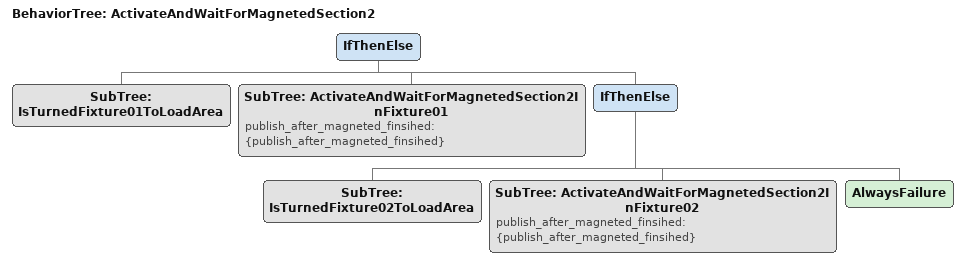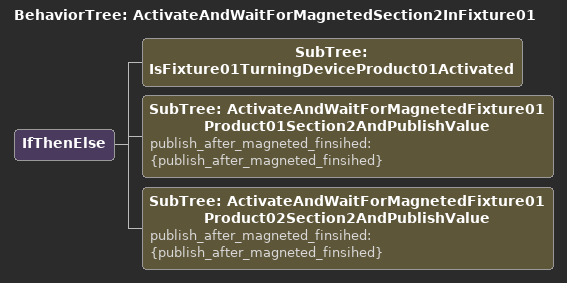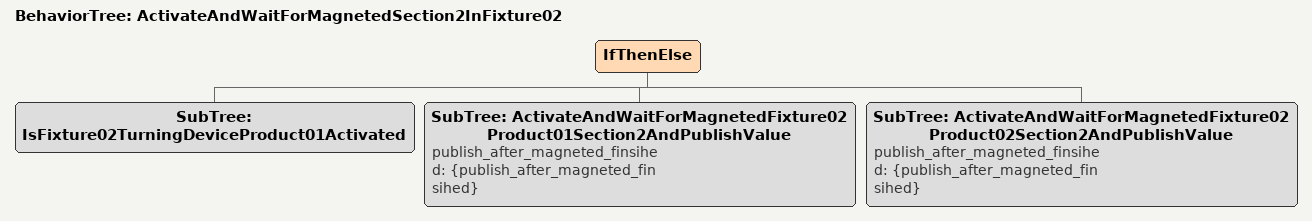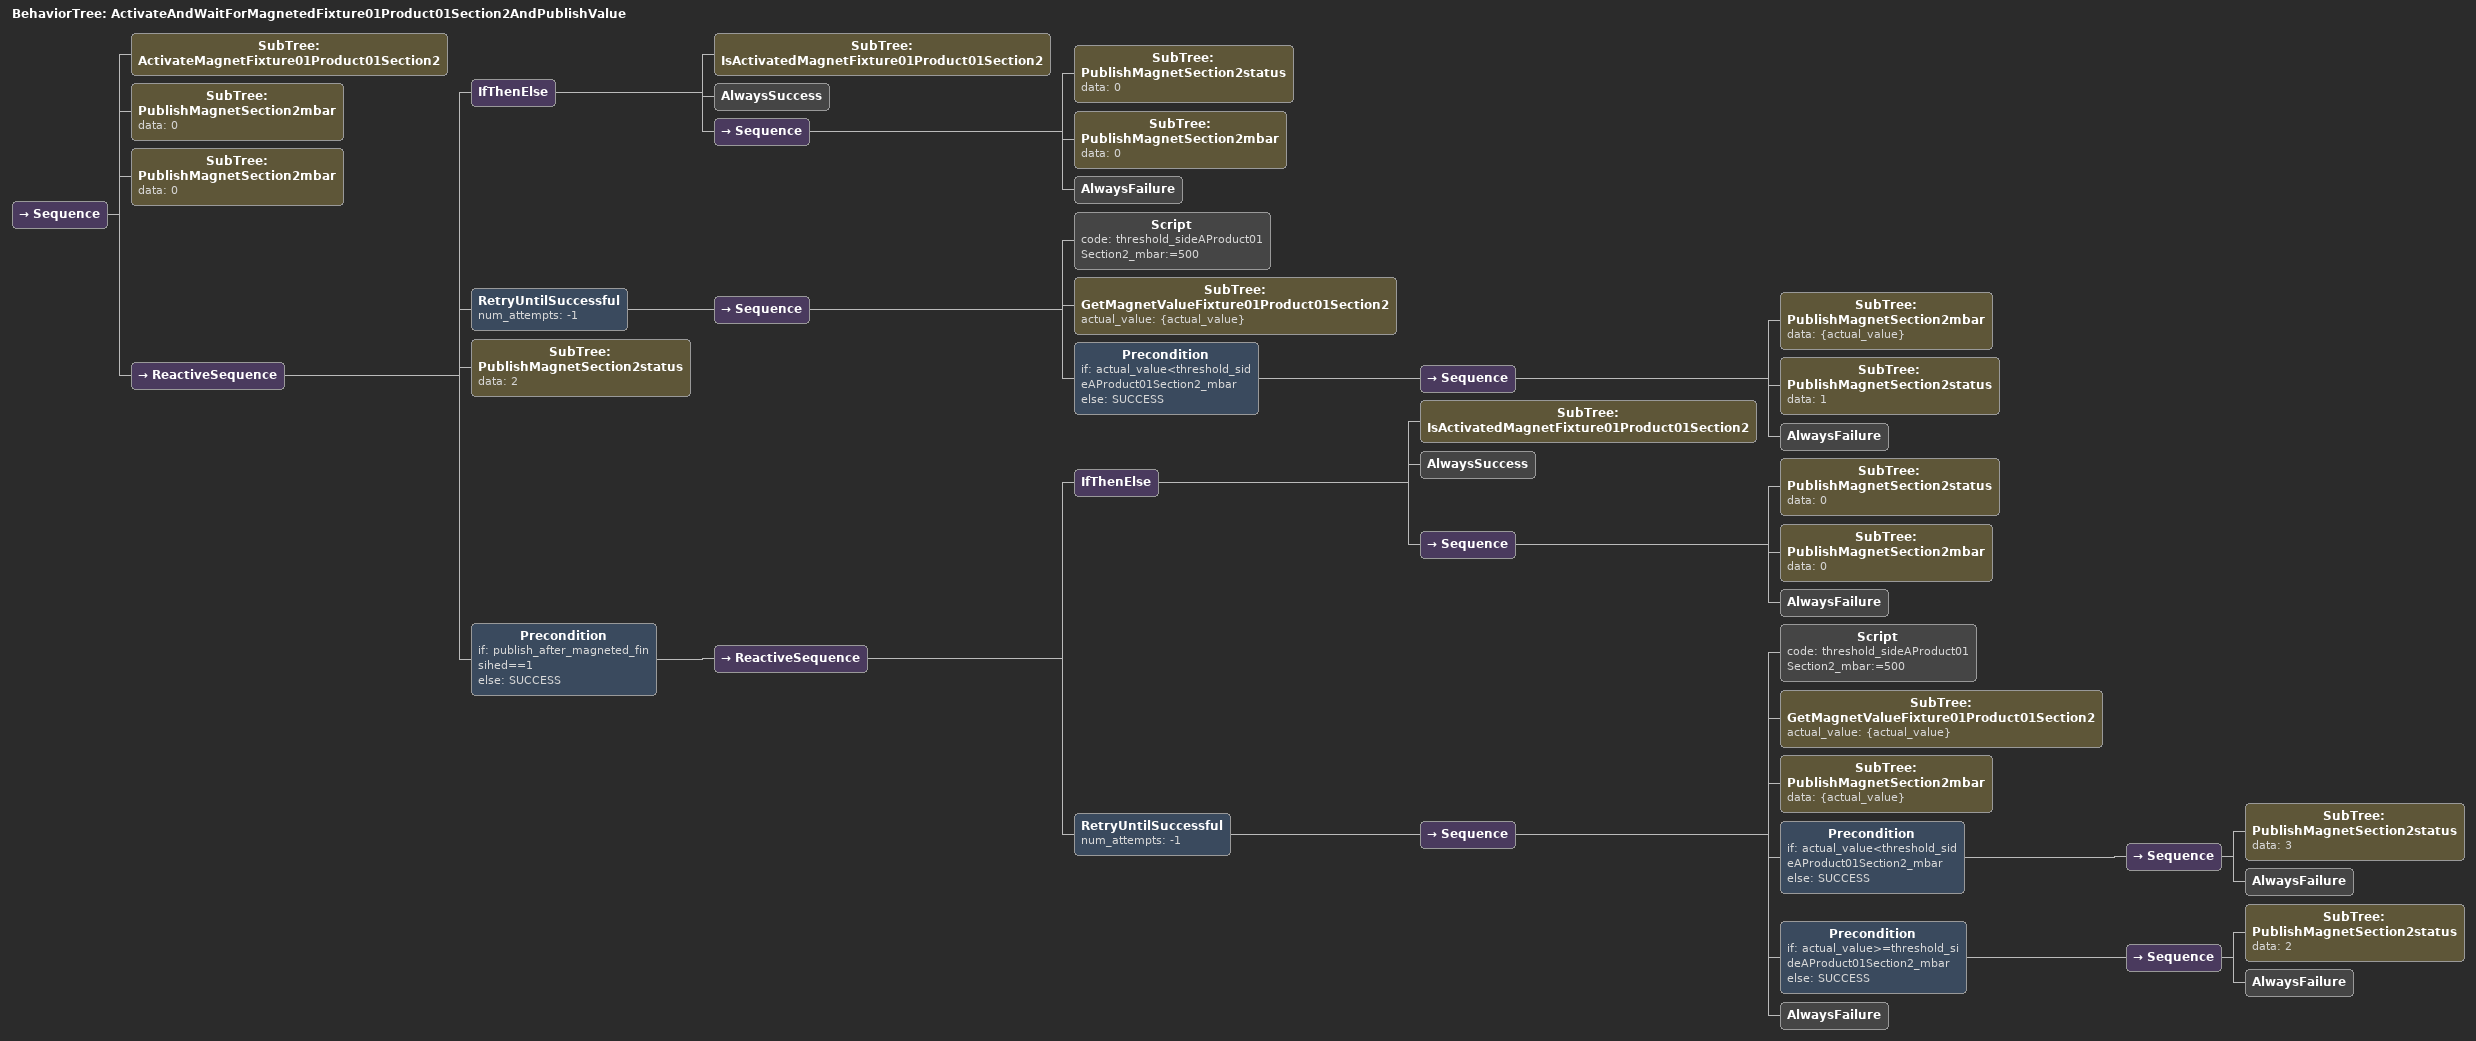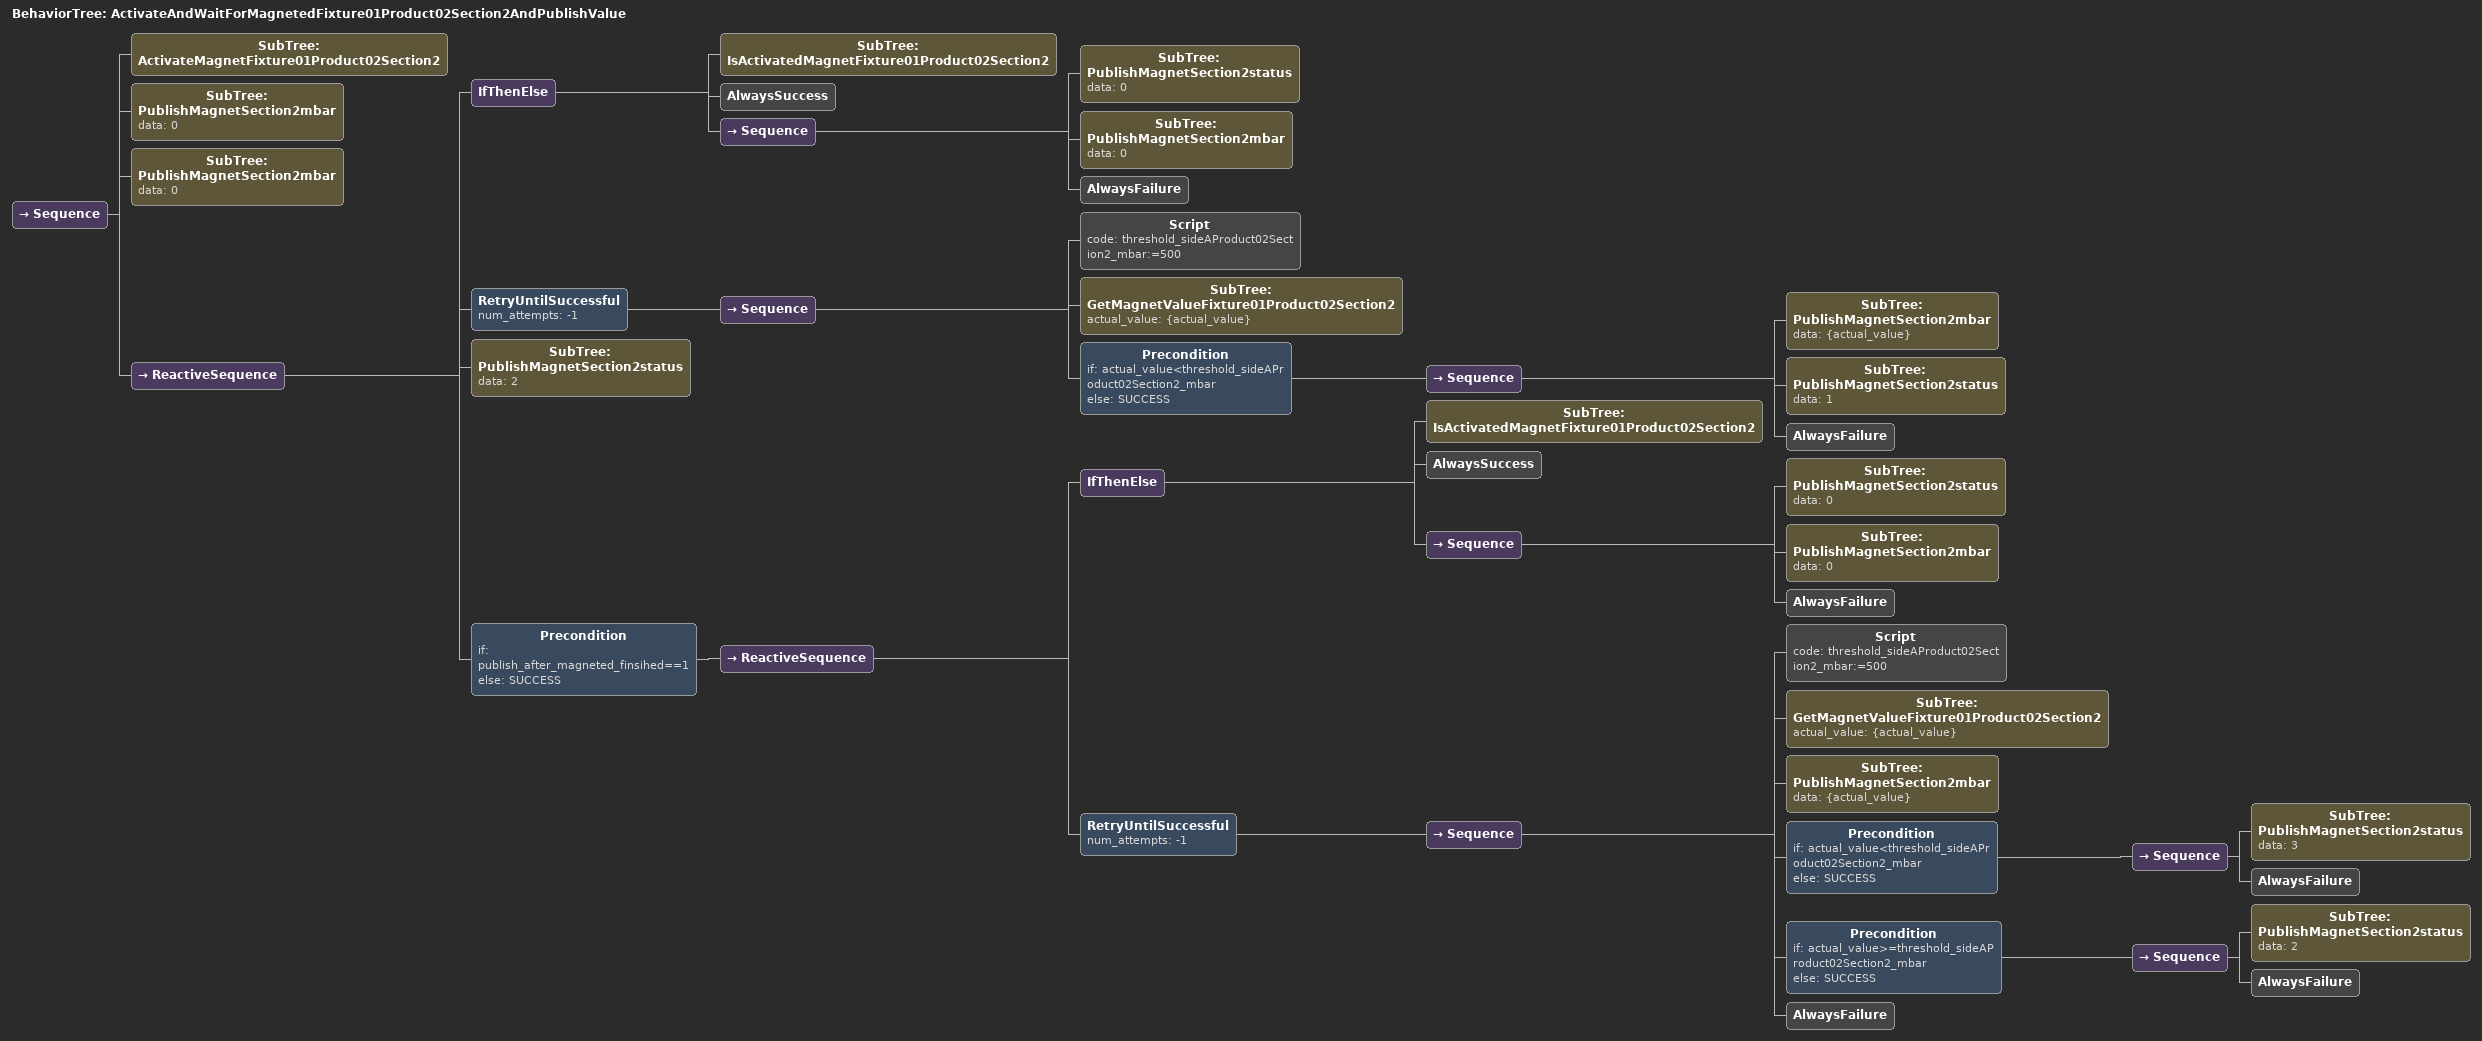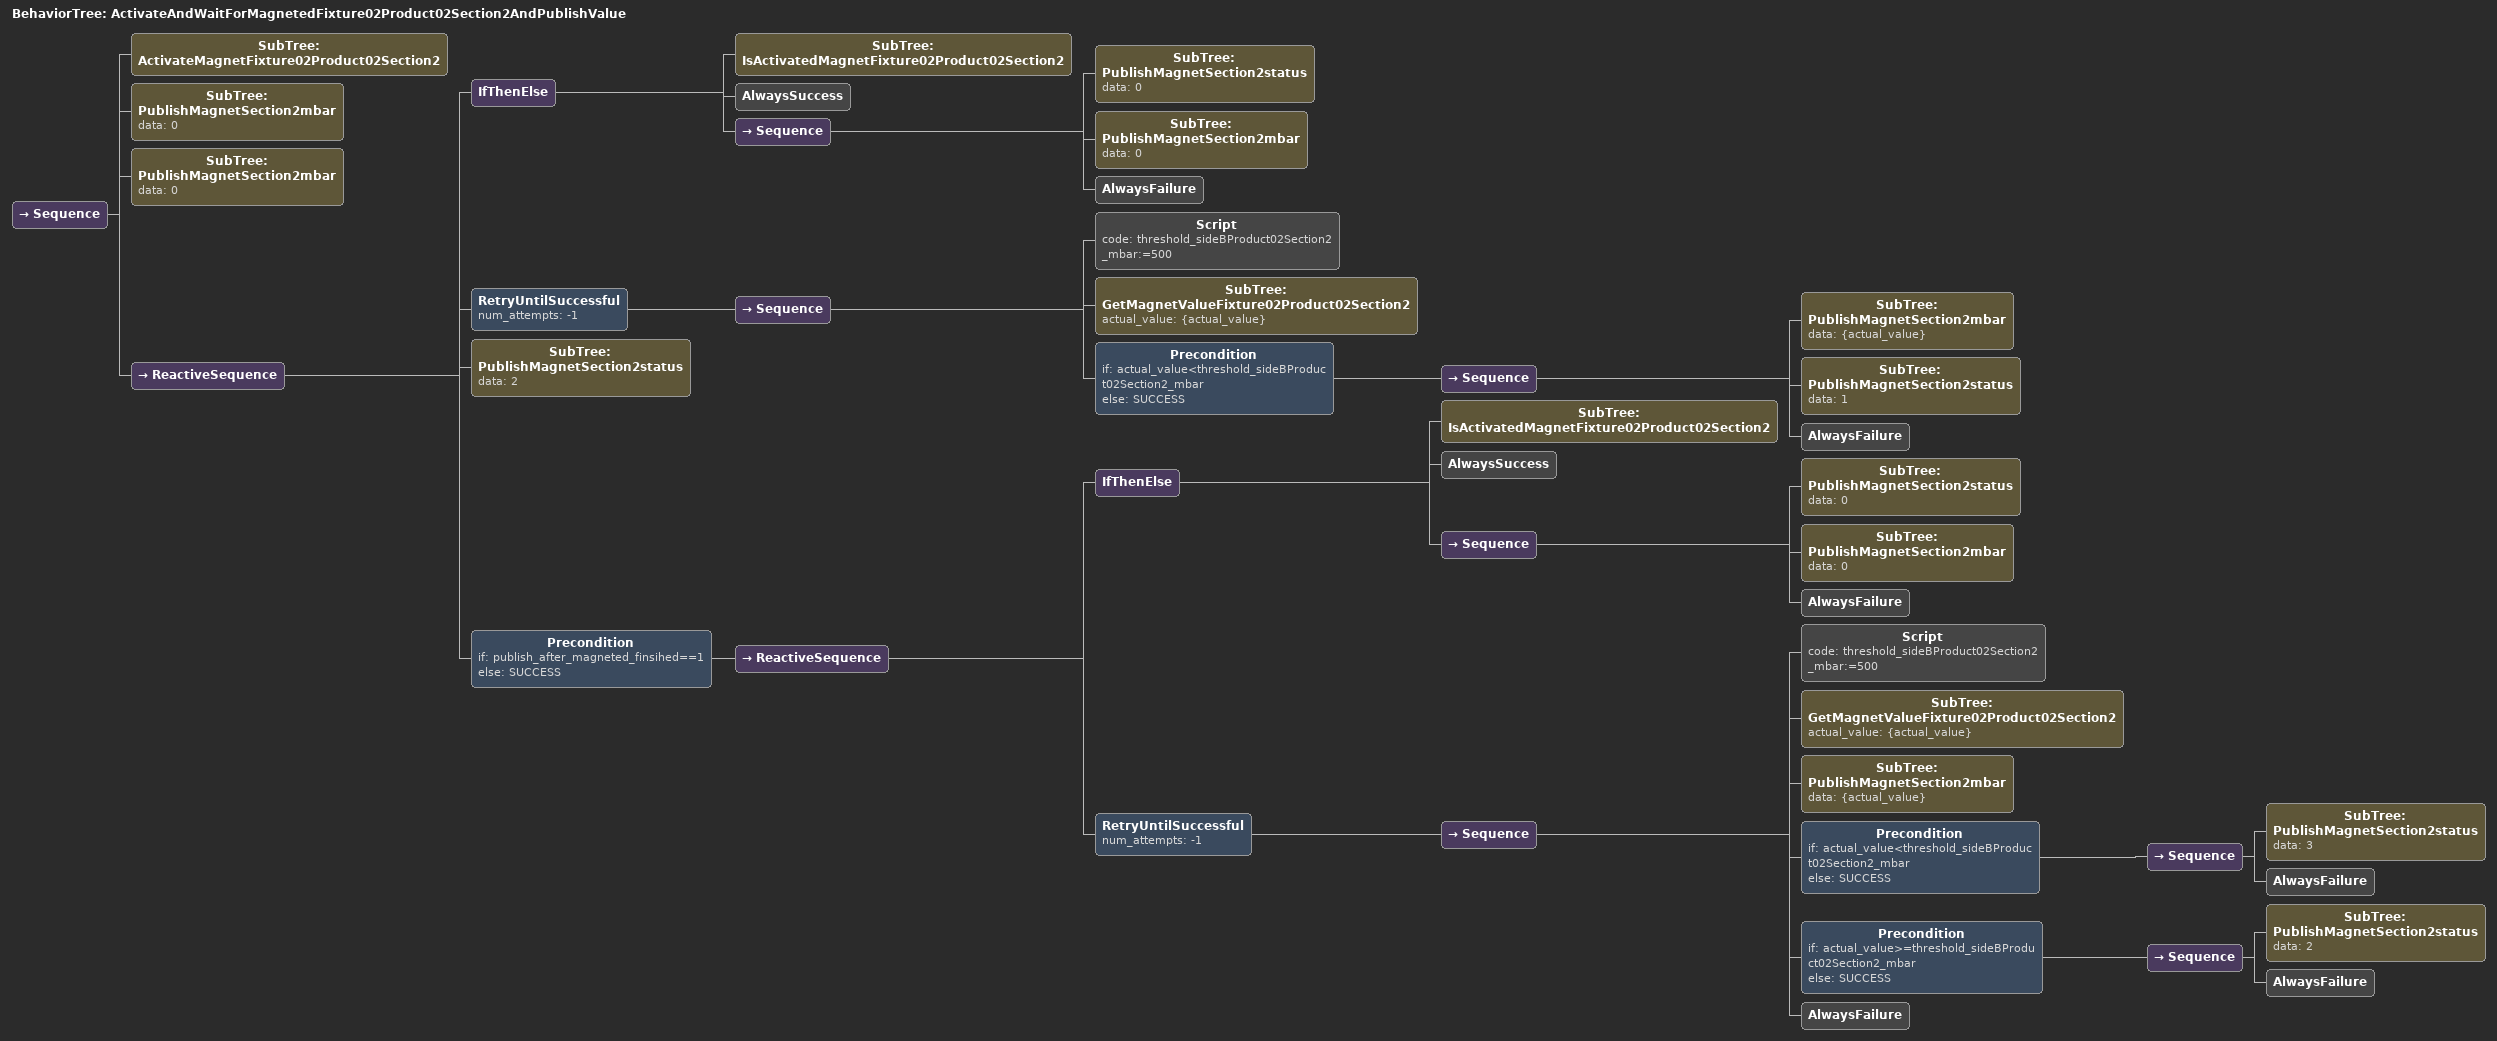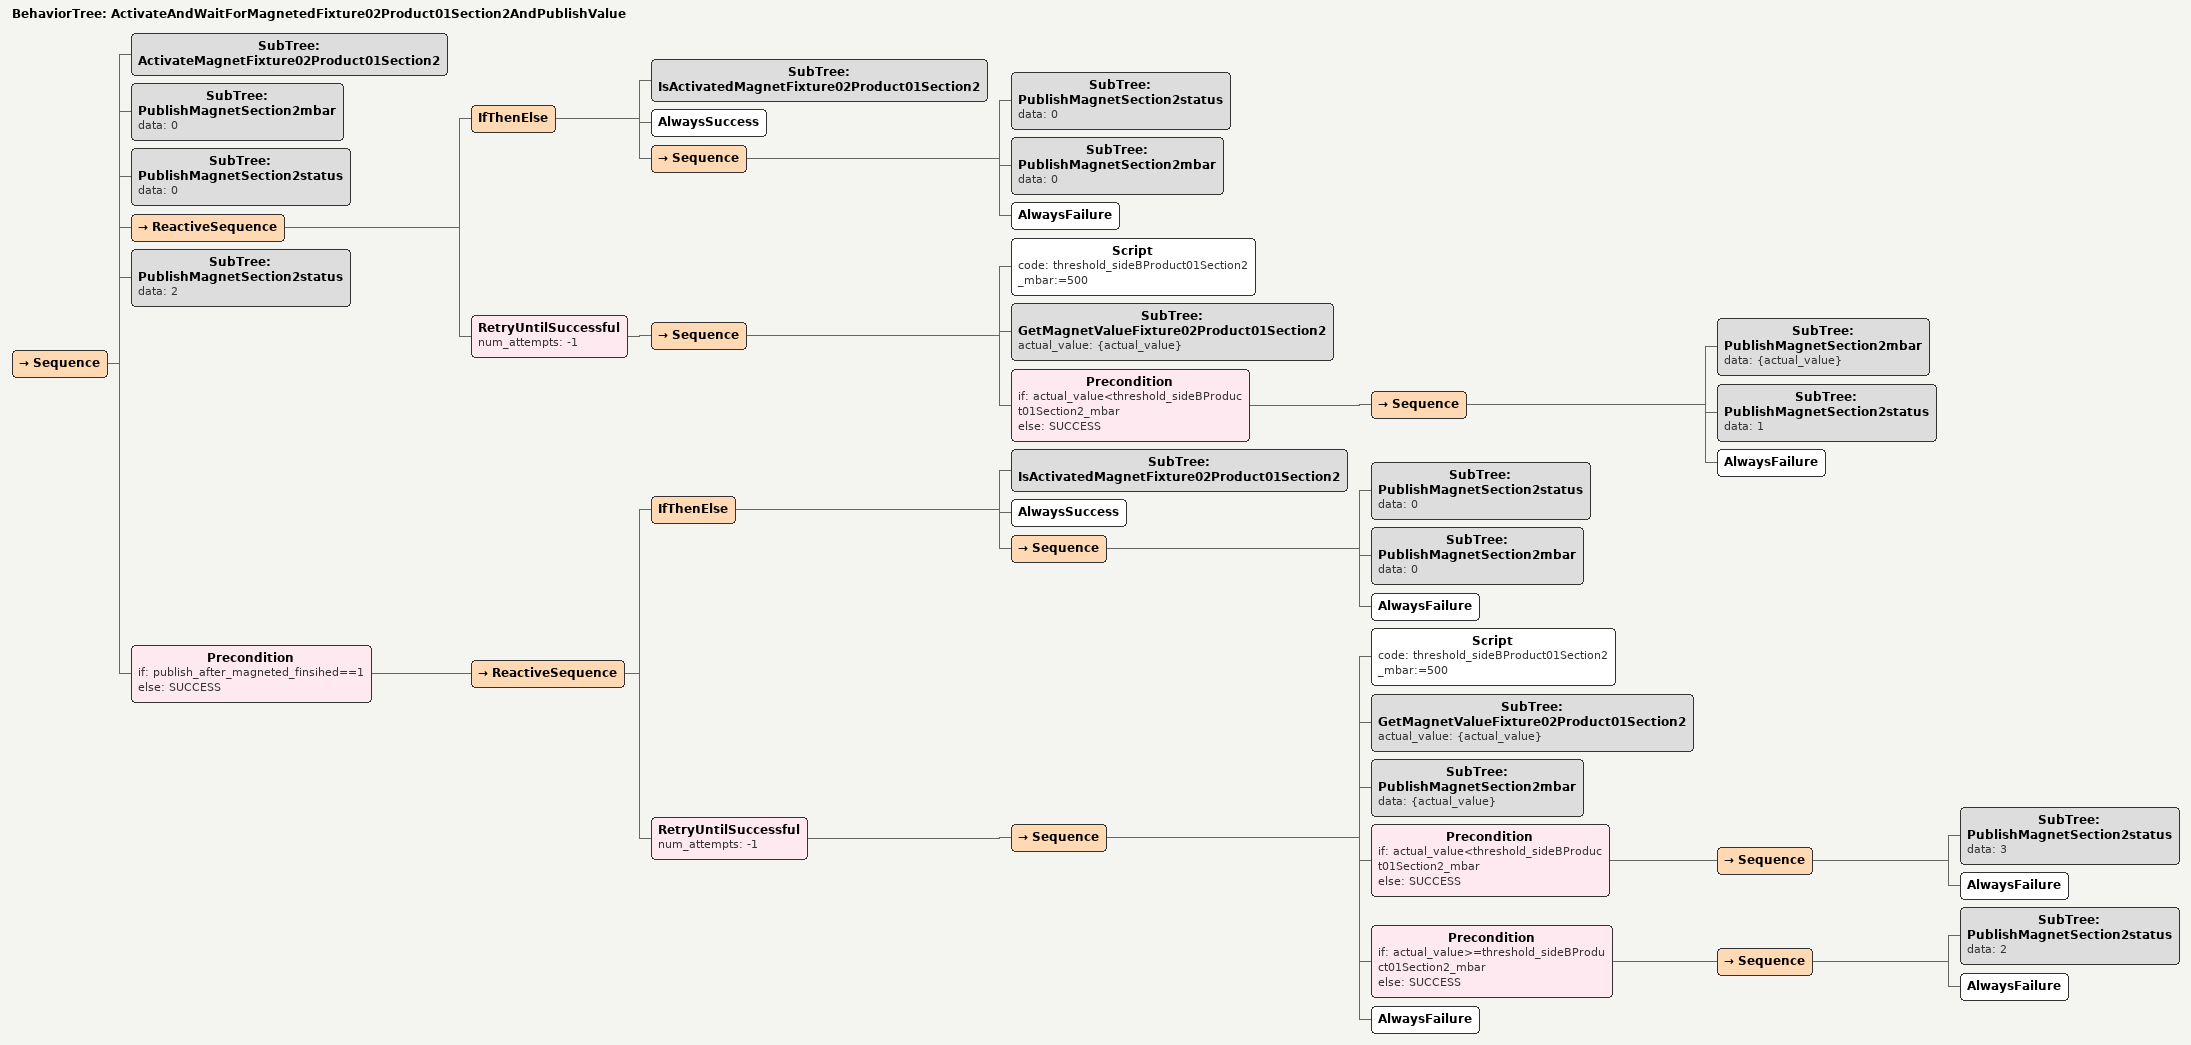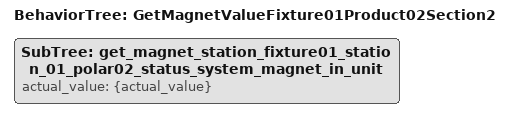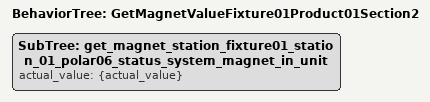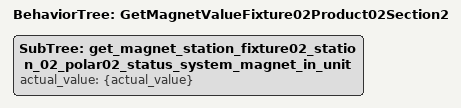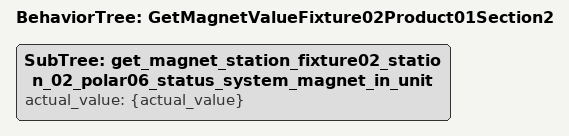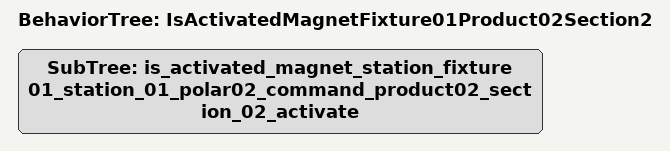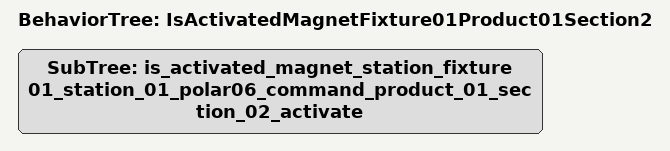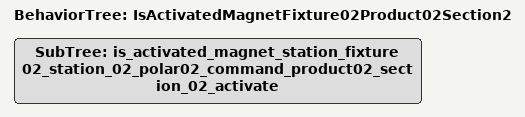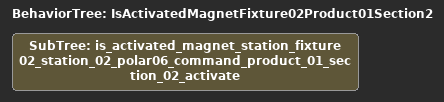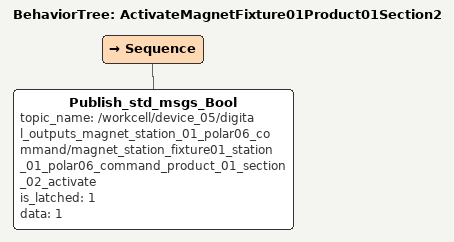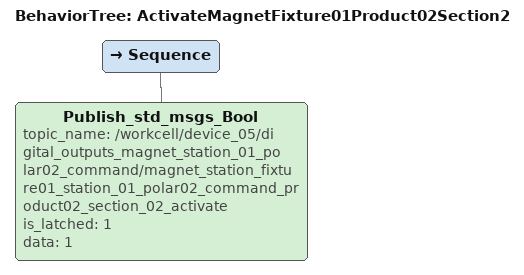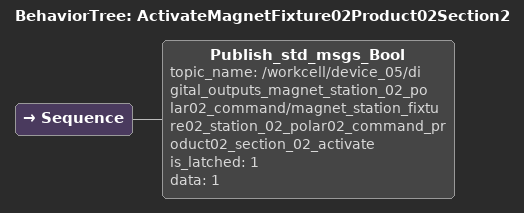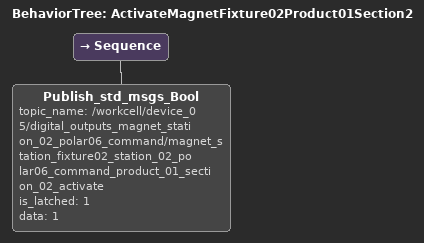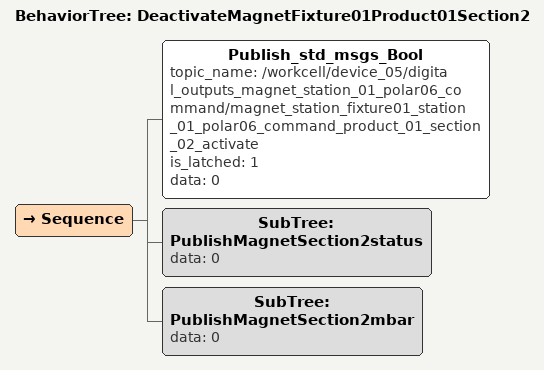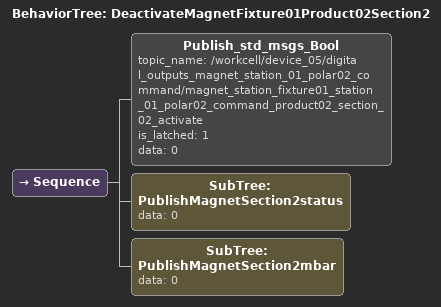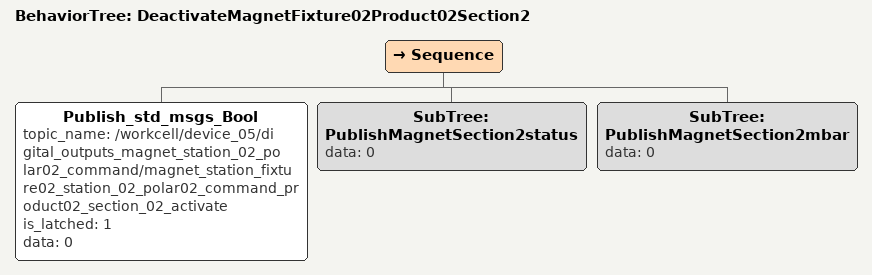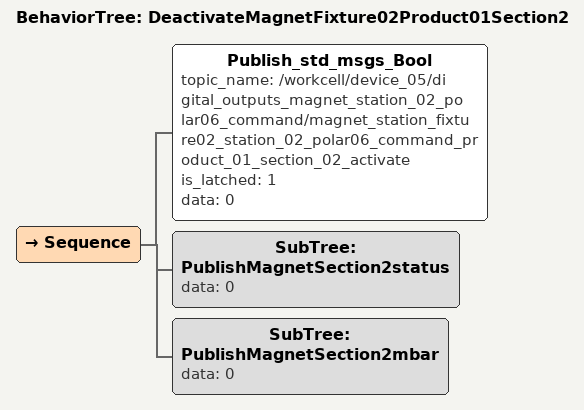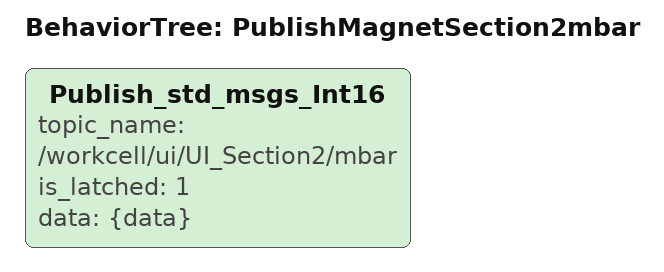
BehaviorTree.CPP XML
<BehaviorTree ID="ActivateAndWaitForMagnetedSection2">
   <IfThenElse>
    <SubTree ID="IsTurnedFixture01ToLoadArea"/>
    <SubTree ID="ActivateAndWaitForMagnetedSection2InFixture01" publish_after_magneted_finsihed="{publish_after_magneted_finsihed}"/>
    <IfThenElse>
      <SubTree ID="IsTurnedFixture02ToLoadArea"/>
      <SubTree ID="ActivateAndWaitForMagnetedSection2InFixture02" publish_after_magneted_finsihed="{publish_after_magneted_finsihed}"/>
      <AlwaysFailure/>
    </IfThenElse>
  </IfThenElse>
</BehaviorTree>

<BehaviorTree ID="ActivateAndWaitForMagnetedSection2InFixture01">
    <IfThenElse>
        <SubTree ID="IsFixture01TurningDeviceProduct01Activated"/>
        <SubTree ID="ActivateAndWaitForMagnetedFixture01Product01Section2AndPublishValue" publish_after_magneted_finsihed="{publish_after_magneted_finsihed}"/>
        <SubTree ID="ActivateAndWaitForMagnetedFixture01Product02Section2AndPublishValue" publish_after_magneted_finsihed="{publish_after_magneted_finsihed}"/>
    </IfThenElse>
</BehaviorTree>

<BehaviorTree ID="ActivateAndWaitForMagnetedSection2InFixture02">
    <IfThenElse>
        <SubTree ID="IsFixture02TurningDeviceProduct01Activated"/>
        <SubTree ID="ActivateAndWaitForMagnetedFixture02Product01Section2AndPublishValue" publish_after_magneted_finsihed="{publish_after_magneted_finsihed}"/>
        <SubTree ID="ActivateAndWaitForMagnetedFixture02Product02Section2AndPublishValue" publish_after_magneted_finsihed="{publish_after_magneted_finsihed}"/>
    </IfThenElse>
</BehaviorTree>

<BehaviorTree ID="ActivateAndWaitForMagnetedFixture01Product01Section2AndPublishValue">
    <Sequence>
        <SubTree ID="ActivateMagnetFixture01Product01Section2"/>
        <SubTree ID="PublishMagnetSection2mbar" data="0"/> <!-- add it when deactivating-->
        <SubTree ID="PublishMagnetSection2mbar" data="0"/>
        <ReactiveSequence>
            <IfThenElse>
                <SubTree ID="IsActivatedMagnetFixture01Product01Section2"/>
                <AlwaysSuccess/>
                <Sequence>
                    <SubTree ID="PublishMagnetSection2status" data="0"/>
                    <SubTree ID="PublishMagnetSection2mbar" data="0"/>
                    <AlwaysFailure/>
                </Sequence>
            </IfThenElse>

            <RetryUntilSuccessful num_attempts="-1">
                <Sequence>
                    <Script code="threshold_sideAProduct01Section2_mbar:=500"/>
                    <SubTree ID="GetMagnetValueFixture01Product01Section2" actual_value="{actual_value}"/>
                    <Precondition if="actual_value&lt;threshold_sideAProduct01Section2_mbar" else="SUCCESS">
                        <Sequence>
                            <SubTree ID="PublishMagnetSection2mbar" data="{actual_value}"/>
                            <SubTree ID="PublishMagnetSection2status" data="1"/>
                            <AlwaysFailure/>
                        </Sequence>
                    </Precondition>
                </Sequence>
            </RetryUntilSuccessful>
            <SubTree ID="PublishMagnetSection2status" data="2"/>
            <Precondition if="publish_after_magneted_finsihed==1" else="SUCCESS">
               <ReactiveSequence>
                    <IfThenElse>
                        <SubTree ID="IsActivatedMagnetFixture01Product01Section2"/>
                        <AlwaysSuccess/>
                        <Sequence>
                            <SubTree ID="PublishMagnetSection2status" data="0"/>
                            <SubTree ID="PublishMagnetSection2mbar" data="0"/>
                            <AlwaysFailure/>
                        </Sequence>
                    </IfThenElse>
                    <RetryUntilSuccessful num_attempts="-1">
                        <Sequence>
                            <Script code="threshold_sideAProduct01Section2_mbar:=500"/>
                            <SubTree ID="GetMagnetValueFixture01Product01Section2" actual_value="{actual_value}"/>
                            <SubTree ID="PublishMagnetSection2mbar" data="{actual_value}"/>
                            <Precondition if="actual_value&lt;threshold_sideAProduct01Section2_mbar" else="SUCCESS">
                                <Sequence>
                                    <SubTree ID="PublishMagnetSection2status" data="3"/>
                                    <AlwaysFailure/>
                                </Sequence>
                            </Precondition>
                            <Precondition if="actual_value>=threshold_sideAProduct01Section2_mbar" else="SUCCESS">
                                <Sequence>
                                    <SubTree ID="PublishMagnetSection2status" data="2"/>
                                    <AlwaysFailure/>
                                </Sequence>
                            </Precondition>
                            <AlwaysFailure/>
                        </Sequence>
                    </RetryUntilSuccessful>
                </ReactiveSequence>
            </Precondition>
        </ReactiveSequence>
    </Sequence>
</BehaviorTree>

<BehaviorTree ID="ActivateAndWaitForMagnetedFixture01Product02Section2AndPublishValue">
   <Sequence>
        <SubTree ID="ActivateMagnetFixture01Product02Section2"/>
        <SubTree ID="PublishMagnetSection2mbar" data="0"/> <!-- add it when deactivating-->
        <SubTree ID="PublishMagnetSection2mbar" data="0"/>
        <ReactiveSequence>
            <IfThenElse>
                <SubTree ID="IsActivatedMagnetFixture01Product02Section2"/>
                <AlwaysSuccess/>
                <Sequence>
                    <SubTree ID="PublishMagnetSection2status" data="0"/>
                    <SubTree ID="PublishMagnetSection2mbar" data="0"/>
                    <AlwaysFailure/>
                </Sequence>
            </IfThenElse>

            <RetryUntilSuccessful num_attempts="-1">
                <Sequence>
                    <Script code="threshold_sideAProduct02Section2_mbar:=500"/>
                    <SubTree ID="GetMagnetValueFixture01Product02Section2" actual_value="{actual_value}"/>
                    <Precondition if="actual_value&lt;threshold_sideAProduct02Section2_mbar" else="SUCCESS">
                        <Sequence>
                            <SubTree ID="PublishMagnetSection2mbar" data="{actual_value}"/>
                            <SubTree ID="PublishMagnetSection2status" data="1"/>
                            <AlwaysFailure/>
                        </Sequence>
                    </Precondition>
                </Sequence>
            </RetryUntilSuccessful>
            <SubTree ID="PublishMagnetSection2status" data="2"/>
            <Precondition if="publish_after_magneted_finsihed==1" else="SUCCESS">
                 <ReactiveSequence>
                    <IfThenElse>
                        <SubTree ID="IsActivatedMagnetFixture01Product02Section2"/>
                        <AlwaysSuccess/>
                        <Sequence>
                            <SubTree ID="PublishMagnetSection2status" data="0"/>
                            <SubTree ID="PublishMagnetSection2mbar" data="0"/>
                            <AlwaysFailure/>
                        </Sequence>
                    </IfThenElse>
                    <RetryUntilSuccessful num_attempts="-1">
                        <Sequence>
                            <Script code="threshold_sideAProduct02Section2_mbar:=500"/>
                            <SubTree ID="GetMagnetValueFixture01Product02Section2" actual_value="{actual_value}"/>
                            <SubTree ID="PublishMagnetSection2mbar" data="{actual_value}"/>
                            <Precondition if="actual_value&lt;threshold_sideAProduct02Section2_mbar" else="SUCCESS">
                                <Sequence>
                                    <SubTree ID="PublishMagnetSection2status" data="3"/>
                                    <AlwaysFailure/>
                                </Sequence>
                            </Precondition>
                            <Precondition if="actual_value>=threshold_sideAProduct02Section2_mbar" else="SUCCESS">
                                <Sequence>
                                    <SubTree ID="PublishMagnetSection2status" data="2"/>
                                    <AlwaysFailure/>
                                </Sequence>
                            </Precondition>
                            <AlwaysFailure/>
                        </Sequence>
                    </RetryUntilSuccessful>
                </ReactiveSequence>
            </Precondition>
        </ReactiveSequence>
    </Sequence>
</BehaviorTree>

<BehaviorTree ID="ActivateAndWaitForMagnetedFixture02Product02Section2AndPublishValue">
    <Sequence>
        <SubTree ID="ActivateMagnetFixture02Product02Section2"/>
        <SubTree ID="PublishMagnetSection2mbar" data="0"/> <!-- add it when deactivating-->
        <SubTree ID="PublishMagnetSection2mbar" data="0"/>
        <ReactiveSequence>
            <IfThenElse>
                <SubTree ID="IsActivatedMagnetFixture02Product02Section2"/>
                <AlwaysSuccess/>
                <Sequence>
                    <SubTree ID="PublishMagnetSection2status" data="0"/>
                    <SubTree ID="PublishMagnetSection2mbar" data="0"/>
                    <AlwaysFailure/>
                </Sequence>
            </IfThenElse>

            <RetryUntilSuccessful num_attempts="-1">
                <Sequence>
                    <Script code="threshold_sideBProduct02Section2_mbar:=500"/>
                    <SubTree ID="GetMagnetValueFixture02Product02Section2" actual_value="{actual_value}"/>
                    <Precondition if="actual_value&lt;threshold_sideBProduct02Section2_mbar" else="SUCCESS">
                        <Sequence>
                            <SubTree ID="PublishMagnetSection2mbar" data="{actual_value}"/>
                            <SubTree ID="PublishMagnetSection2status" data="1"/>
                            <AlwaysFailure/>
                        </Sequence>
                    </Precondition>
                </Sequence>
            </RetryUntilSuccessful>
            <SubTree ID="PublishMagnetSection2status" data="2"/>
            <Precondition if="publish_after_magneted_finsihed==1" else="SUCCESS">
                <ReactiveSequence>
                    <IfThenElse>
                        <SubTree ID="IsActivatedMagnetFixture02Product02Section2"/>
                        <AlwaysSuccess/>
                        <Sequence>
                            <SubTree ID="PublishMagnetSection2status" data="0"/>
                            <SubTree ID="PublishMagnetSection2mbar" data="0"/>
                            <AlwaysFailure/>
                        </Sequence>
                    </IfThenElse>
                    <RetryUntilSuccessful num_attempts="-1">
                        <Sequence>
                            <Script code="threshold_sideBProduct02Section2_mbar:=500"/>
                            <SubTree ID="GetMagnetValueFixture02Product02Section2" actual_value="{actual_value}"/>
                            <SubTree ID="PublishMagnetSection2mbar" data="{actual_value}"/>
                            <Precondition if="actual_value&lt;threshold_sideBProduct02Section2_mbar" else="SUCCESS">
                                <Sequence>
                                    <SubTree ID="PublishMagnetSection2status" data="3"/>
                                    <AlwaysFailure/>
                                </Sequence>
                            </Precondition>
                            <Precondition if="actual_value>=threshold_sideBProduct02Section2_mbar" else="SUCCESS">
                                <Sequence>
                                    <SubTree ID="PublishMagnetSection2status" data="2"/>
                                    <AlwaysFailure/>
                                </Sequence>
                            </Precondition>
                            <AlwaysFailure/>
                        </Sequence>
                    </RetryUntilSuccessful>
                </ReactiveSequence>
            </Precondition>
        </ReactiveSequence>
    </Sequence>
</BehaviorTree>

<BehaviorTree ID="ActivateAndWaitForMagnetedFixture02Product01Section2AndPublishValue">
    <Sequence>
        <SubTree ID="ActivateMagnetFixture02Product01Section2"/>
        <SubTree ID="PublishMagnetSection2mbar" data="0"/> <!-- add it when deactivating-->
        <SubTree ID="PublishMagnetSection2status" data="0"/>
        <ReactiveSequence>
            <IfThenElse>
                <SubTree ID="IsActivatedMagnetFixture02Product01Section2"/>
                <AlwaysSuccess/>
                <Sequence>
                    <SubTree ID="PublishMagnetSection2status" data="0"/>
                    <SubTree ID="PublishMagnetSection2mbar" data="0"/>
                    <AlwaysFailure/>
                </Sequence>
            </IfThenElse>

            <RetryUntilSuccessful num_attempts="-1">
                <Sequence>
                    <Script code="threshold_sideBProduct01Section2_mbar:=500"/>
                    <SubTree ID="GetMagnetValueFixture02Product01Section2" actual_value="{actual_value}"/>
                    <Precondition if="actual_value&lt;threshold_sideBProduct01Section2_mbar" else="SUCCESS">
                        <Sequence>
                            <SubTree ID="PublishMagnetSection2mbar" data="{actual_value}"/>
                            <SubTree ID="PublishMagnetSection2status" data="1"/>
                            <AlwaysFailure/>
                        </Sequence>
                    </Precondition>
                </Sequence>
            </RetryUntilSuccessful>
        </ReactiveSequence>
        <SubTree ID="PublishMagnetSection2status" data="2"/>
        <Precondition if="publish_after_magneted_finsihed==1" else="SUCCESS">
            <ReactiveSequence>
                <IfThenElse>
                    <SubTree ID="IsActivatedMagnetFixture02Product01Section2"/>
                    <AlwaysSuccess/>
                    <Sequence>
                        <SubTree ID="PublishMagnetSection2status" data="0"/>
                        <SubTree ID="PublishMagnetSection2mbar" data="0"/>
                        <AlwaysFailure/>
                    </Sequence>
                </IfThenElse>
                <RetryUntilSuccessful num_attempts="-1">
                    <Sequence>
                        <Script code="threshold_sideBProduct01Section2_mbar:=500"/>
                        <SubTree ID="GetMagnetValueFixture02Product01Section2" actual_value="{actual_value}"/>
                        <SubTree ID="PublishMagnetSection2mbar" data="{actual_value}"/>
                        <Precondition if="actual_value&lt;threshold_sideBProduct01Section2_mbar" else="SUCCESS">
                            <Sequence>
                                <SubTree ID="PublishMagnetSection2status" data="3"/>
                                <AlwaysFailure/>
                            </Sequence>
                        </Precondition>
                        <Precondition if="actual_value>=threshold_sideBProduct01Section2_mbar" else="SUCCESS">
                            <Sequence>
                                <SubTree ID="PublishMagnetSection2status" data="2"/>
                                <AlwaysFailure/>
                            </Sequence>
                        </Precondition>
                        <AlwaysFailure/>
                    </Sequence>
                </RetryUntilSuccessful>
            </ReactiveSequence>
        </Precondition>
    </Sequence>
</BehaviorTree>

<BehaviorTree ID="GetMagnetValueFixture01Product02Section2">
    <SubTree ID="get_magnet_station_fixture01_station_01_polar02_status_system_magnet_in_unit" actual_value="{actual_value}"/>
</BehaviorTree>

<BehaviorTree ID="GetMagnetValueFixture01Product01Section2">
    <SubTree ID="get_magnet_station_fixture01_station_01_polar06_status_system_magnet_in_unit" actual_value="{actual_value}"/>
</BehaviorTree>

<BehaviorTree ID="GetMagnetValueFixture02Product02Section2">
    <SubTree ID="get_magnet_station_fixture02_station_02_polar02_status_system_magnet_in_unit" actual_value="{actual_value}"/>
</BehaviorTree>

<BehaviorTree ID="GetMagnetValueFixture02Product01Section2">
    <SubTree ID="get_magnet_station_fixture02_station_02_polar06_status_system_magnet_in_unit" actual_value="{actual_value}"/>
</BehaviorTree>

<BehaviorTree ID="IsActivatedMagnetFixture01Product02Section2">
    <SubTree ID="is_activated_magnet_station_fixture01_station_01_polar02_command_product02_section_02_activate"/>
</BehaviorTree>

<BehaviorTree ID="IsActivatedMagnetFixture01Product01Section2">
    <SubTree ID="is_activated_magnet_station_fixture01_station_01_polar06_command_product_01_section_02_activate"/>
</BehaviorTree>

<BehaviorTree ID="IsActivatedMagnetFixture02Product02Section2">
    <SubTree ID="is_activated_magnet_station_fixture02_station_02_polar02_command_product02_section_02_activate"/>
</BehaviorTree>

<BehaviorTree ID="IsActivatedMagnetFixture02Product01Section2">
    <SubTree ID="is_activated_magnet_station_fixture02_station_02_polar06_command_product_01_section_02_activate"/>
</BehaviorTree>

<BehaviorTree ID="ActivateMagnetFixture01Product01Section2">
    <Sequence>
     <Publish_std_msgs_Bool topic_name="/workcell/device_05/digital_outputs_magnet_station_01_polar06_command/magnet_station_fixture01_station_01_polar06_command_product_01_section_02_activate" is_latched="1" data="1"/>
    </Sequence>
</BehaviorTree>

<BehaviorTree ID="ActivateMagnetFixture01Product02Section2">
    <Sequence>
     <Publish_std_msgs_Bool topic_name="/workcell/device_05/digital_outputs_magnet_station_01_polar02_command/magnet_station_fixture01_station_01_polar02_command_product02_section_02_activate" is_latched="1" data="1"/>
    </Sequence>
</BehaviorTree>

<BehaviorTree ID="ActivateMagnetFixture02Product02Section2">
    <Sequence>
        <Publish_std_msgs_Bool topic_name="/workcell/device_05/digital_outputs_magnet_station_02_polar02_command/magnet_station_fixture02_station_02_polar02_command_product02_section_02_activate" is_latched="1" data="1"/>
    </Sequence>
</BehaviorTree>

<BehaviorTree ID="ActivateMagnetFixture02Product01Section2">
    <Sequence>
        <Publish_std_msgs_Bool topic_name="/workcell/device_05/digital_outputs_magnet_station_02_polar06_command/magnet_station_fixture02_station_02_polar06_command_product_01_section_02_activate" is_latched="1" data="1"/>
    </Sequence>
</BehaviorTree>

<BehaviorTree ID="DeactivateMagnetFixture01Product01Section2">
    <Sequence>
        <Publish_std_msgs_Bool topic_name="/workcell/device_05/digital_outputs_magnet_station_01_polar06_command/magnet_station_fixture01_station_01_polar06_command_product_01_section_02_activate" is_latched="1" data="0"/>
        <SubTree ID="PublishMagnetSection2status" data="0"/>
        <SubTree ID="PublishMagnetSection2mbar" data="0"/>
    </Sequence>
</BehaviorTree>

<BehaviorTree ID="DeactivateMagnetFixture01Product02Section2">
    <Sequence>
        <Publish_std_msgs_Bool topic_name="/workcell/device_05/digital_outputs_magnet_station_01_polar02_command/magnet_station_fixture01_station_01_polar02_command_product02_section_02_activate" is_latched="1" data="0"/>
        <SubTree ID="PublishMagnetSection2status" data="0"/>
        <SubTree ID="PublishMagnetSection2mbar" data="0"/>
    </Sequence>
</BehaviorTree>

<BehaviorTree ID="DeactivateMagnetFixture02Product02Section2">
    <Sequence>
        <Publish_std_msgs_Bool topic_name="/workcell/device_05/digital_outputs_magnet_station_02_polar02_command/magnet_station_fixture02_station_02_polar02_command_product02_section_02_activate" is_latched="1" data="0"/>
        <SubTree ID="PublishMagnetSection2status" data="0"/>
        <SubTree ID="PublishMagnetSection2mbar" data="0"/>
    </Sequence>
</BehaviorTree>

<BehaviorTree ID="DeactivateMagnetFixture02Product01Section2">
      <Sequence>
          <Publish_std_msgs_Bool topic_name="/workcell/device_05/digital_outputs_magnet_station_02_polar06_command/magnet_station_fixture02_station_02_polar06_command_product_01_section_02_activate" is_latched="1" data="0"/>
          <SubTree ID="PublishMagnetSection2status" data="0"/>
          <SubTree ID="PublishMagnetSection2mbar" data="0"/>
      </Sequence>
</BehaviorTree>

<BehaviorTree ID="PublishMagnetSection2mbar">
    <Publish_std_msgs_Int16 topic_name="/workcell/ui/UI_Section2/mbar" is_latched="1" data="{data}"/>
</BehaviorTree>
